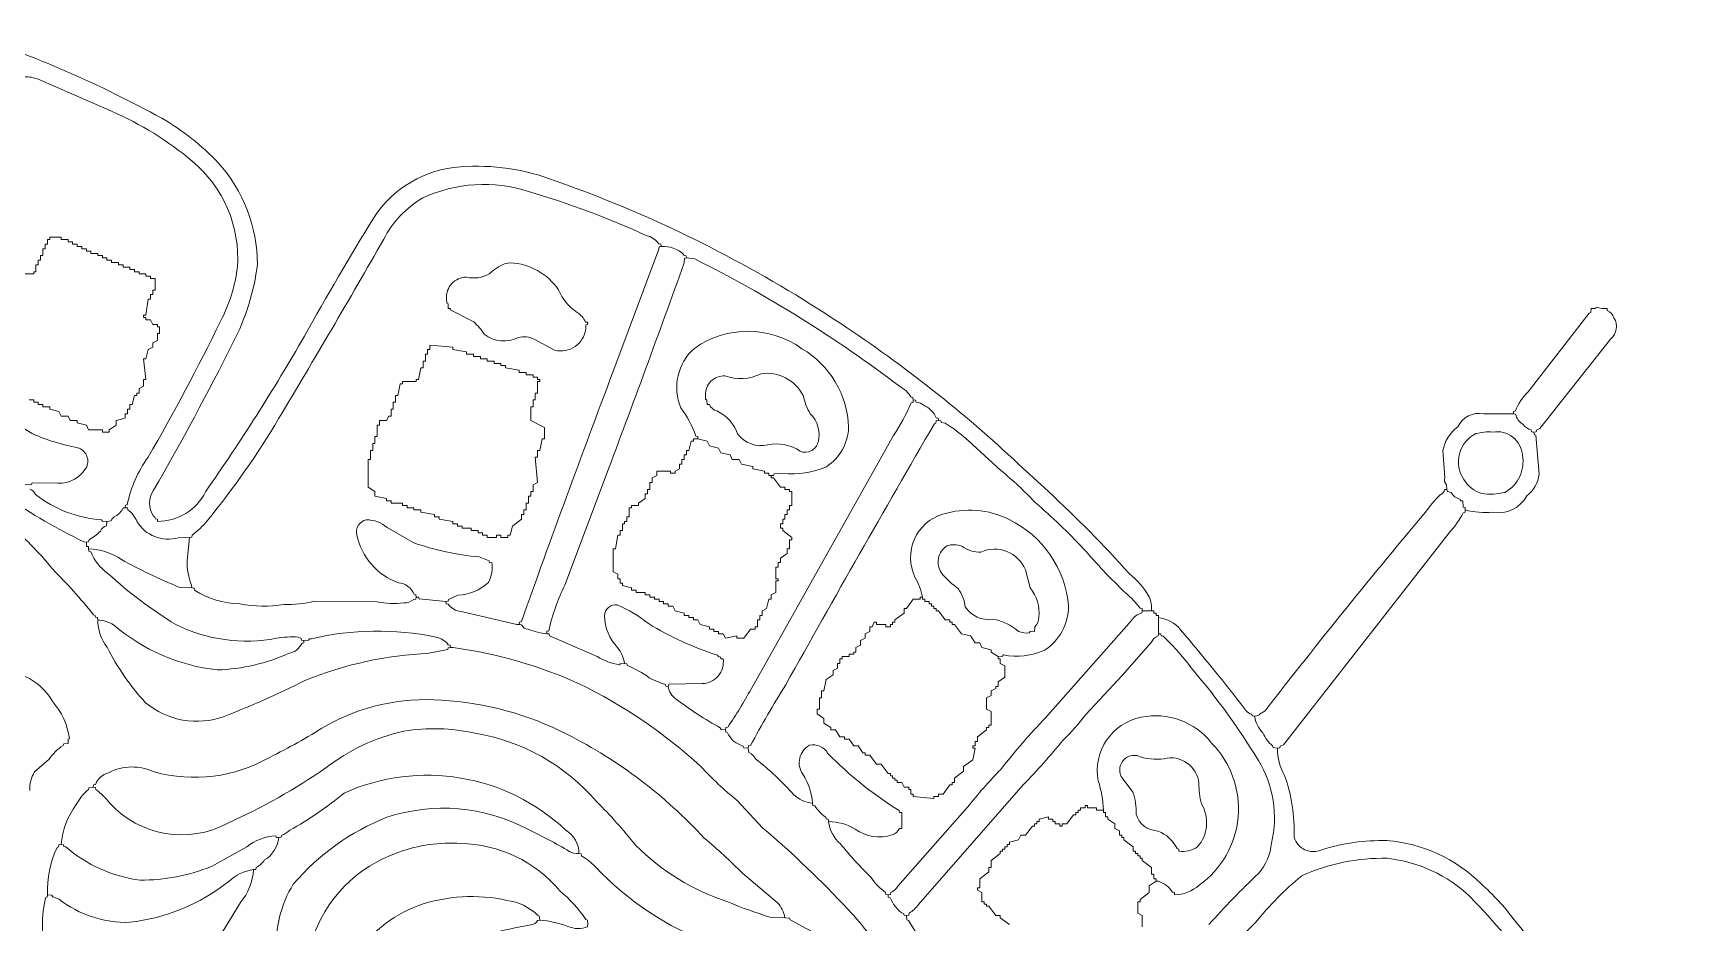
# Model space of a CAD drawing. Header units: millimetres. Extents: x 3818 to 296698, y 517 to 278183.
# Drawn here: x 112352 to 280946, y 178097 to 267945 of the extents above; entities that cross this region are included whole.
import ezdxf

# ---------------------------------------------------------------- set-up
doc = ezdxf.new("R2010")
doc.units = ezdxf.units.MM
for name, color, linetype, lineweight in [('01_MAIN_BUILDING_CLOSED', 7, 'CONTINUOUS', 13), ('02_PERIPHERAL_BUILDINGS', 7, 'CONTINUOUS', 13), ('03_POOLS_AND_WATER', 7, 'CONTINUOUS', 13), ('04_PATHS_ISLANDS_AND_BRIDGES', 7, 'CONTINUOUS', 13)]:
    doc.layers.add(name, color=color, linetype=linetype, lineweight=lineweight)

msp = doc.modelspace()

# ---------------------------------------------------------------- linework, layer by layer
at = {"layer": '01_MAIN_BUILDING_CLOSED', "linetype": 'CONTINUOUS'}
msp.add_lwpolyline([(111997, 191450, -0.1554061), (112472, 193317), (113946, 194619, -0.0986805), (115347, 195996), (115416, 196158), (115856, 196181), (115861, 196629), (115990, 196712, 0.1470855), (114308, 200419, 0.1593665), (111528, 202963, 0.1168201)], format="xyb", dxfattribs=at)
at = {"layer": '02_PERIPHERAL_BUILDINGS', "linetype": 'CONTINUOUS'}
for points in [[(186921, 223264), (186921, 223032), (187153, 223032), (187847, 222106), (188310, 222106), (188310, 221875), (188773, 221875), (188773, 221644), (189005, 221644), (189005, 220255), (188773, 220255), (188773, 219792), (188542, 219792), (188542, 219329), (188310, 219329), (188310, 218866), (188079, 218866), (188079, 218403), (187847, 218403), (187847, 217940), (188079, 217940), (188079, 217708), (189005, 217014), (189005, 216782), (188773, 216782), (188773, 215856), (188542, 215856), (188542, 215394), (187847, 214931), (187847, 214468), (187616, 214468), (187616, 214005), (187384, 214005), (187384, 212847), (187616, 212847), (187616, 212616), (187384, 212616), (187384, 211458), (186921, 211227), (186921, 210764), (186690, 210764), (186458, 209838), (185995, 209606), (185995, 209144), (185764, 209144), (185764, 208681), (185532, 208681), (185532, 207986), (185301, 207986), (185301, 207755), (184838, 207755), (184144, 206829), (183449, 206829), (183449, 207060), (182292, 206829), (182060, 207292), (181597, 207292), (181597, 207523), (181134, 207523), (181134, 207755), (180671, 207755), (180671, 207986), (179745, 208218), (179514, 208681), (179051, 208681), (179051, 208912), (178588, 208912), (178588, 209144), (178125, 209144), (178125, 209375), (177199, 209606), (176968, 210069), (176505, 210069), (176505, 210301), (176042, 210301), (176042, 210532), (175579, 210532), (175579, 210764), (175116, 210764), (175116, 210995), (174653, 210995), (174653, 211227), (174190, 211227), (174190, 211458), (173264, 211458), (173264, 211690), (172801, 211690), (172801, 211921), (171875, 212153), (171875, 212384), (171644, 212384), (171644, 212847), (171412, 212847), (171412, 213310), (170949, 213542), (170949, 215856), (171181, 215856), (171412, 217245), (171644, 217245), (171644, 217708), (171875, 217708), (171875, 218403), (172106, 218403), (172106, 218634), (172338, 218634), (172338, 219097), (172569, 219097), (172569, 220023), (172801, 220023), (172801, 220255), (173495, 220255), (173495, 220486), (174190, 220949), (174190, 221412), (174421, 221412), (174421, 221875), (174653, 221875), (174653, 222569), (174884, 222569), (174884, 223032), (175347, 223264), (175347, 223727), (176736, 223727), (176736, 223495), (177199, 223495), (177199, 223727), (177662, 223958), (177662, 224421), (177894, 224421), (177894, 224884), (178125, 224884), (178125, 225347), (178356, 225347), (178356, 225810), (178588, 225810), (178819, 226736), (179051, 226736), (179051, 226968), (179514, 226968), (180440, 226736), (180671, 226273), (181597, 226042), (181829, 225579), (182755, 225347), (182986, 224884), (183681, 224884), (183912, 224421), (185069, 224190), (185069, 223958), (186227, 223727), (186227, 223495), (186690, 223495), (186690, 223264)], [(209838, 204977), (209838, 204745), (210069, 204745), (210069, 204282), (210532, 204051), (210532, 202894), (209838, 202431), (209838, 201968), (209606, 201968), (209606, 201736), (209144, 201505), (209144, 201042), (208681, 200810), (208681, 199653), (209144, 199421), (209144, 198032), (208912, 198032), (208912, 197801), (208681, 197801), (208681, 197569), (207755, 196875), (207755, 196412), (207523, 196412), (207523, 195949), (207292, 195949), (207292, 195718), (207523, 195718), (207292, 194560), (206366, 193866), (206366, 193403), (205440, 192708), (205440, 192245), (205208, 192245), (205208, 192014), (204977, 192014), (204282, 191088), (203819, 191088), (203819, 190856), (203356, 190856), (203356, 190625), (201273, 190856), (201273, 191088), (201042, 191088), (201042, 191551), (200810, 191551), (200810, 191782), (200347, 191782), (200116, 192245), (199653, 192245), (199653, 192477), (199421, 192477), (199421, 192708), (199190, 192708), (199190, 192940), (198958, 192940), (198958, 193171), (198727, 193171), (198032, 194097), (197569, 194097), (196875, 195023), (196412, 195023), (196412, 195255), (196181, 195255), (195718, 195949), (195255, 195949), (194792, 196644), (194329, 196644), (194329, 196875), (193866, 196875), (193403, 197569), (192940, 197569), (192940, 197801), (192245, 198264), (192245, 198727), (191551, 199190), (191551, 199653), (191782, 199653), (191782, 200810), (192014, 200810), (192014, 201505), (192245, 201505), (192477, 202662), (193171, 203125), (193171, 203588), (193634, 203819), (193634, 204282), (193866, 204282), (193866, 204745), (194097, 204745), (194097, 204977), (194792, 204977), (194792, 205208), (195255, 205208), (195255, 205440), (195486, 205440), (195486, 205903), (195949, 206134), (195949, 206597), (196412, 206829), (196412, 207292), (196875, 207523), (196875, 207986), (197106, 207986), (197338, 208449), (197569, 208449), (197569, 208218), (198495, 208218), (198495, 207986), (198958, 207986), (198958, 208218), (199190, 208218), (199190, 208449), (199421, 208449), (199421, 208681), (200347, 209375), (200347, 209838), (200579, 209838), (201273, 210764), (201968, 210764), (201968, 210995), (202199, 210995), (202199, 210764), (202431, 210764), (202431, 210532), (202894, 210532), (202894, 210301), (203125, 210301), (203125, 210069), (203356, 210069), (203356, 209838), (203588, 209838), (203588, 209606), (203819, 209606), (204514, 208681), (204977, 208681), (204977, 208449), (205208, 208449), (205208, 208218), (205440, 208218), (206134, 207292), (207060, 207060), (207523, 206366), (207986, 206366), (208218, 205903), (209144, 205671), (209144, 205440)]]:
    msp.add_lwpolyline(points, close=True, dxfattribs=at)
msp.add_lwpolyline([(224421, 177662), (224421, 178819), (223958, 179051), (223958, 180208), (224190, 180208), (224190, 180440), (225116, 181134), (225116, 181829), (225810, 182292), (225810, 182523), (225579, 182523), (225579, 182986), (225347, 182986), (225347, 183681), (224421, 184375), (224421, 184606), (224190, 184606), (224190, 184838), (223958, 184838), (223958, 185069), (223727, 185069), (223727, 185301), (223495, 185301), (223495, 185764), (222569, 186458), (222569, 186690), (222338, 186690), (222338, 186921), (222106, 186921), (222106, 187384), (221644, 187616), (221644, 188079), (220949, 188542), (220949, 188773), (220718, 188773), (220718, 189236), (220486, 189236), (220486, 189468), (219792, 189468), (219792, 189699), (218866, 189699), (218866, 189931), (218634, 189931), (218634, 189699), (218171, 189699), (218171, 189468), (217940, 189468), (217940, 189236), (217708, 189236), (217708, 189005), (217477, 189005), (216782, 188079), (216319, 188079), (216319, 187847), (216088, 187847), (216088, 188079), (215625, 188079), (215625, 188310), (215394, 188310), (215394, 188542), (214931, 188542), (214931, 188773), (214005, 188542), (214005, 188310), (213773, 188310), (213773, 188079), (213542, 188079), (213542, 187847), (213310, 187847), (212616, 186921), (212153, 186921), (211921, 186458), (210995, 186227), (210995, 185995), (210764, 185995), (210764, 185764), (210532, 185764), (210532, 185532), (210301, 185532), (210301, 185301), (210069, 185301), (210069, 185069), (209144, 184375), (209144, 183681), (208912, 183681), (208912, 183218), (207986, 182523), (207986, 181597), (207755, 181597), (207755, 181366), (208218, 181134), (208218, 180208), (208449, 180208), (208449, 179977), (208681, 179977), (208681, 179745), (208912, 179745), (209606, 178819), (210069, 178819), (210069, 178588), (210995, 177894)], dxfattribs=at)
at = {"layer": '03_POOLS_AND_WATER', "linetype": 'CONTINUOUS'}
for points in [[(161458, 208218), (161483, 208456), (161668, 208506, -0.0045951), (170920, 233710), (175576, 246148), (175590, 246370), (175810, 246412, -0.1148855), (177021, 246231, -0.1611988), (178122, 245518), (178324, 245485), (178356, 245255), (178142, 245206), (178122, 244768, -0.0044551), (170226, 223293), (166052, 212189, 0.0563428), (164433, 207593), (164257, 207533), (164236, 207292, -0.0788701), (162372, 207739, -0.3144229), (161692, 208189)], [(179514, 226968), (179489, 227206), (179304, 227256, 0.0805102), (177786, 230101, -0.3209366), (179156, 236122, -0.3198293), (190022, 236087, -0.2551888), (194743, 228163, -0.2442608), (192505, 224161, -0.126403), (188094, 223483), (187228, 223456), (187164, 223284), (186921, 223264), (186690, 223264), (186690, 223495), (186227, 223495), (186227, 223727), (185069, 223958), (185069, 224190), (183912, 224421), (183681, 224884), (182986, 224884), (182755, 225347), (181829, 225579), (181597, 226042), (180671, 226273), (180440, 226736)], [(185887, 233555, -0.2070932), (182244, 233348, 0.4375006), (180272, 231400), (180288, 230979), (180424, 230886), (180440, 230440), (180668, 230437, 0.2160282), (181414, 229794, -0.2076625), (183513, 227495, 0.302057), (186591, 226373, -0.2076907), (189844, 225729, 0.4622024), (191652, 226635, 0.2699366), (190862, 229520, -0.0828471), (190148, 231352, 0.3210645)], [(202199, 210995, 0.0808992), (201442, 213016, -0.4609784), (204257, 219354, -0.1949203), (210961, 218831, -0.2655131), (216965, 210070, -0.2571067), (214522, 205617, -0.1521974), (210380, 205141), (210294, 205014), (209838, 204977), (209144, 205440), (209144, 205671), (208218, 205903), (207986, 206366), (207523, 206366), (207060, 207060), (206134, 207292), (205440, 208218), (205208, 208218), (205208, 208449), (204977, 208449), (204977, 208681), (204514, 208681), (203819, 209606), (203588, 209606), (203588, 209838), (203356, 209838), (203356, 210069), (203125, 210069), (203125, 210301), (202894, 210301), (202894, 210532), (202431, 210532), (202431, 210764), (202199, 210764)], [(204671, 216161, 0.4261352), (204139, 213399, 0.0599572), (205823, 211841, -0.1253347), (206524, 209996, 0.2967333), (209313, 208765, -0.1361494), (211915, 207521, 0.1404782), (212999, 207379), (213089, 207515), (213298, 207536), (213542, 207523), (213561, 207967, 0.2160567), (213955, 208960, 0.2104108), (213074, 211917), (212601, 213758, 0.4241999), (208119, 215542, -0.1670322), (206178, 216132, 0.1774479)]]:
    msp.add_lwpolyline(points, format="xyb", close=True, dxfattribs=at)
at = {"layer": '04_PATHS_ISLANDS_AND_BRIDGES', "linetype": 'CONTINUOUS'}
for points in [[(105642, 267911, -0.0470377), (125335, 259363, -0.0707334), (131035, 254878, -0.1837198), (134999, 244626, -0.0908129), (132523, 236690, -0.0148416), (124504, 221793, 0.3076387), (124488, 219163), (124632, 219077), (124690, 218903), (124884, 218866), (124884, 218634, 0.2868291), (129749, 221640, 0.0225871), (139742, 237341, -0.0108938), (146743, 249322, -0.2378923), (155508, 254445, -0.1157602), (165075, 253038, -0.0368128), (181564, 245916, -0.0274861), (193939, 238615, -0.042709), (211921, 224421), (214931, 221644, -0.0247487), (223090, 213368, -0.0933219), (225126, 211007, -0.1077048), (225347, 209606), (224421, 209606), (224390, 209838), (224190, 209873, 0.0558669), (222743, 211400, -0.0255206), (218461, 215914, 0.0239833), (213600, 220544, 0.029699), (210127, 223785), (206860, 226767, 0.0577327), (204489, 228546), (204114, 228616), (204059, 228797), (203819, 228819), (203793, 229056), (203604, 229103, 0.179547), (202357, 230365, 0.1666981), (201567, 230699), (201513, 230880), (201273, 230903), (201246, 231138), (201052, 231180, 0.1470818), (199884, 232292, 0.0463656), (179199, 245154), (178356, 245255), (178324, 245485), (178122, 245518, 0.1611988), (177021, 246231, 0.1148855), (175810, 246412), (175779, 246643), (175578, 246678, 0.170863), (174352, 247500, 0.0362127), (162384, 251968, 0.1886273), (151695, 251314, 0.1409979), (147758, 247150, -0.0054984), (137153, 229051, -0.037839), (129918, 218693, -0.0558503), (128392, 217245), (128356, 217045), (128125, 217014), (126983, 216990, -0.3457222), (122817, 218650, 0.1339867), (121910, 219791), (121875, 219992), (121644, 220023), (121666, 220264), (121845, 220320, -0.1063947), (123945, 225129, 0.0183568), (131266, 238872, 0.0926089), (132974, 244341, 0.2416997), (128414, 255035, 0.0730163), (120254, 260069), (112843, 263304, 0.1172882), (111458, 263542)], [(111984, 221902, -0.1910804), (112569, 221364, 0.1527782), (119242, 218806), (119333, 218674), (119792, 218634), (120227, 218697, -0.2333534), (120657, 219161, 0.1658391), (121412, 219992), (121644, 220023), (121666, 220264), (121845, 220320, -0.1063947), (123945, 225129, 0.0183568), (131266, 238872, 0.0926089), (132974, 244341, 0.2416997), (128414, 255035, 0.0730163), (120254, 260069), (112843, 263304, 0.1172882), (111458, 263542)], [(112234, 227511, 0.0589382), (116825, 226084, -0.4389456), (117747, 224146, -0.2806225), (114808, 222485), (112228, 222530)], [(109698, 221041, 0.0338176), (117462, 216567), (117708, 216551), (117940, 216582), (117977, 216781, 0.069604), (119144, 217660, -0.1909696), (119729, 218199), (119792, 218634), (119333, 218674), (119242, 218806, -0.1527782), (112569, 221364, 0.1910804), (111984, 221902)], [(109698, 221041, 0.0338176), (117462, 216567), (117708, 216551), (117708, 216088), (117940, 216088), (117940, 215856), (117965, 215619), (118151, 215570, 0.1425957), (119865, 213384, 0.047174), (126738, 208220, 0.1629162), (136928, 206822, -0.0661209), (139110, 206942), (139420, 206816), (139465, 206626), (139699, 206597), (139673, 206361), (139483, 206315, -0.2374119), (138209, 205309, -0.0972199), (130943, 203633, -0.1522355), (120461, 208193, 0.1252751), (118866, 208681), (118834, 208912), (118634, 208947), (118581, 209118), (118437, 209195, 0.0264166), (114294, 213831, 0.0448186), (109706, 218502, 0.028808)], [(198702, 174166, 0.0512828), (194692, 179415, 0.0299156), (186053, 187674), (183480, 190424, -0.032911), (179776, 193897, 0.0732507), (167509, 202231, 0.0713634), (154772, 205898), (154514, 205903), (154276, 205878), (154225, 205694), (152330, 205308, 0.0862928), (139800, 202561, -0.0267394), (131621, 198934, -0.2682284), (123696, 200317, -0.0692551), (119805, 205916, -0.1656067), (118866, 208681), (118834, 208912), (118634, 208947), (118581, 209118), (118437, 209195, 0.0264166), (114294, 213831, 0.0448186), (109706, 218502, 0.028808)], [(204442, 173427, -0.0462657), (200785, 178304), (200631, 178373), (200579, 178819), (200342, 178846), (200297, 179036), (200112, 179074, -0.1263831), (198942, 180619), (198753, 180666), (198727, 180903), (198495, 180934), (198460, 181134, -0.085025), (197007, 182655, -0.0295468), (193923, 186052, -0.1901145), (192708, 188310), (192677, 188542), (192477, 188577), (192424, 188747, -0.0882393), (191319, 189895), (191119, 189931), (191088, 190162, -0.1744047), (189187, 191039, 0.0434761), (185364, 194623, 0.1576955), (184669, 195282), (184606, 195718), (184160, 195769), (184090, 195923), (183777, 196055, -0.1962191), (182507, 197286), (182318, 197333), (182292, 197569), (181844, 197620), (181771, 197771, -0.037004), (177304, 200684, -0.2160774), (176505, 201968), (176267, 201993), (176218, 202179, -0.0601181), (174596, 202837, 0.060951), (172391, 204068), (172343, 204257), (172106, 204282), (171658, 204253), (171584, 204138, -0.0918106), (169329, 204977), (164510, 207068), (164469, 207262), (164236, 207292, -0.0788701), (162372, 207739, -0.3144229), (161692, 208189), (161458, 208218), (161204, 208226), (155585, 209520, -0.2101752), (154283, 210267), (154082, 210301), (154051, 210532), (151348, 210803), (151285, 210975), (151042, 210995), (151005, 210770), (150790, 210749, -0.1863197), (149779, 210407, -0.0839952), (147094, 210520), (140739, 210565, -0.0596206), (137684, 210233, -0.0825002), (133214, 210298, -0.1354837), (128630, 211697), (128590, 211892), (128356, 211921), (127046, 212003, -0.0275205), (121258, 214776, 0.1471472), (117940, 215856), (117965, 215619), (118151, 215570, 0.1425957), (119865, 213384, 0.047174), (126738, 208220, 0.1629162), (136928, 206822, -0.0661209), (139110, 206942), (139420, 206816), (139465, 206626), (139699, 206597), (140157, 206637), (140247, 206771), (140461, 206779, -0.1088181), (153013, 206948, -0.2013745), (154282, 206169), (154482, 206134), (154514, 205903), (154772, 205898, -0.0713634), (167509, 202231, -0.0732507), (179776, 193897, 0.032911), (183480, 190424), (186053, 187674, -0.0299156), (194692, 179415, -0.0512828), (198702, 174166, -0.1891652)], [(280903, 148958, 0.0608296), (261971, 178407, 0.0529061), (258650, 182029, 0.1782082), (249122, 186390, 0.08083), (242552, 185458, -0.4561996), (239757, 186747, 0.0936774), (238798, 192965, -0.1303796), (238079, 195718), (237644, 195781), (237590, 195950, -0.1166424), (236610, 197258, -0.1529524), (235764, 198958), (235527, 198984), (235481, 199173, -0.2341725), (234927, 199513, 0.0104976), (228294, 207692, 0.1935307), (226042, 208912), (226042, 207292), (226278, 207266), (226325, 207077), (226513, 207042, -0.0449347), (229545, 203620, -0.0400611), (236150, 194483, -0.1991424), (237473, 186138, -0.158704), (236153, 183060, 0.019165), (231134, 177894, -0.0122608)], [(231134, 177894, -0.019165), (236153, 183060, 0.158704), (237473, 186138, 0.1991424), (236150, 194483, 0.0400611), (229545, 203620, 0.0449347), (226513, 207042), (226325, 207077), (226278, 207266), (226042, 207292), (226010, 207060, 0.2031499), (225315, 206396), (222394, 203069), (218708, 199116, -0.0373513), (216419, 196544, -0.0227147), (212384, 192014), (201794, 179919, -0.0960436), (200846, 179051), (200810, 178851), (200579, 178819), (200631, 178373), (200785, 178304, 0.0462657), (204442, 173427, 0.2399862)], [(111528, 202963, -0.1593665), (114308, 200419, -0.1470855), (115990, 196712), (115861, 196629), (115856, 196181), (115416, 196158), (115347, 195996, 0.0986805), (113946, 194619), (112472, 193317, 0.1554061), (111997, 191450, -0.1220663)], [(113350, 176117, -0.076342), (113564, 180613), (113748, 180665), (113773, 180903, -0.1143971), (114742, 185694), (114901, 185758), (114932, 185963), (115162, 185995, -0.1435083), (116690, 190022, -0.0975331), (117913, 191550), (117968, 191719), (118403, 191782), (118429, 192019), (118618, 192066, -0.2246684), (119948, 193246, -0.2327059), (124572, 193322, 0.1991631), (136227, 194792, 0.0239152), (141860, 197955, -0.1479246), (153588, 200578, -0.1051441), (166319, 197106, -0.0905663), (180151, 186632, -0.026605), (184011, 183085), (187536, 180129, -0.1450958), (188310, 178588), (188758, 178538), (188830, 178387, -0.0332133), (197961, 172733)], [(210995, 177894), (210069, 178588), (210069, 178819), (209606, 178819), (208912, 179745), (208681, 179745), (208681, 179977), (208449, 179977), (208449, 180208), (208218, 180208), (208218, 181134), (207755, 181366), (207755, 181597), (207986, 181597), (207986, 182523), (208912, 183218), (208912, 183681), (209144, 183681), (209144, 184375), (210069, 185069), (210069, 185301), (210301, 185301), (210301, 185532), (210532, 185532), (210532, 185764), (210764, 185764), (210764, 185995), (210995, 185995), (210995, 186227), (211921, 186458), (212153, 186921), (212616, 186921), (213310, 187847), (213542, 187847), (213542, 188079), (213773, 188079), (213773, 188310), (214005, 188310), (214005, 188542), (214931, 188773), (214931, 188542), (215394, 188542), (215394, 188310), (215625, 188310), (215625, 188079), (216088, 188079), (216088, 187847), (216319, 187847), (216319, 188079), (216782, 188079), (217477, 189005), (217708, 189005), (217708, 189236), (217940, 189236), (217940, 189468), (218171, 189468), (218171, 189699), (218634, 189699), (218634, 189931), (218866, 189931), (218866, 189699), (219792, 189699), (219792, 189468), (220486, 189468, 0.0731501), (219967, 192421, -0.4128697), (224302, 198846, -0.2855214), (231423, 196238, -0.4611676), (230161, 181876, -0.182224), (227662, 180903), (227662, 181135), (227467, 181171, 0.171815), (226058, 182276), (225810, 182292), (225116, 181829), (225116, 181134), (224190, 180440), (224190, 180208), (223958, 180208), (223958, 179051), (224421, 178819), (224421, 177662)], [(180839, 175978, -0.1139359), (169153, 183737, 0.0634461), (167745, 184840), (167709, 185038), (167477, 185069, 0.2755887), (166148, 187444, 0.303093), (143765, 191189, -0.0458733), (138264, 187431, -0.1159301), (137426, 186915), (137386, 186719), (137153, 186690), (136911, 186709), (136851, 186877, 0.1449134), (133911, 185765), (130339, 183782, -0.1006419), (123130, 182393, -0.1475365), (115634, 185746), (115446, 185781), (115399, 185969), (115162, 185995, -0.1435083), (116690, 190022, -0.0975331), (117913, 191550), (117968, 191719), (118403, 191782), (118634, 191751), (118670, 191551, -0.0694349), (120050, 190189, 0.3437759), (131996, 188143, 0.0454275), (141915, 193734, -0.111207), (149791, 197432, -0.0972394), (156964, 197242, -0.1753213), (169271, 190336, -0.0265856), (173206, 185938, 0.1210171), (182523, 180209, 0.0288414), (186763, 178662), (188310, 178588), (188758, 178538), (188830, 178387, -0.0332133), (197961, 172733)], [(136921, 175116, -0.1535503), (138617, 181985, -0.1215355), (148068, 188737, -0.2050148), (162307, 187539, -0.0257234), (166530, 185289, 0.1628626), (167477, 185069, 0.2755887), (166148, 187444, 0.303093), (143765, 191189, -0.0458733), (138264, 187431, -0.1159301), (137426, 186915), (137386, 186719), (137153, 186690, -0.2375821), (135714, 184425, -0.1163405), (134873, 183680), (134838, 183480), (134606, 183449, -0.156194), (133291, 180135), (131546, 177277)], [(136921, 175116, -0.1535503), (138617, 181985, -0.1215355), (148068, 188737, -0.2050148), (162307, 187539, -0.0257234), (166530, 185289, 0.1628626), (167477, 185069), (167709, 185038), (167745, 184840, -0.0634461), (169153, 183737, 0.1139359), (180839, 175978, -0.0146767)], [(168403, 177894), (168351, 178340), (168196, 178409, 0.0713577), (165567, 181308, 0.2160346), (155539, 186094, 0.1042484), (149277, 185214, 0.2400813), (140470, 176201, 0.2770723)], [(225347, 167477, -0.0097756), (235822, 178067, -0.0484622), (240538, 182841, -0.111208), (249178, 184594, -0.1660038), (257554, 180702, -0.0316156), (264268, 172832, -0.1161947)], [(264268, 172832, 0.0316156), (257554, 180702, 0.1660038), (249178, 184594, 0.111208), (240538, 182841, 0.0484622), (235822, 178067, 0.0097756), (225347, 167477, -0.0706357)], [(166366, 177709, 0.0646997), (163542, 178356), (163308, 178328, -0.316106), (162626, 177880, 0.0469324)]]:
    msp.add_lwpolyline(points, format="xyb", dxfattribs=at)
for points in [[(175810, 246412), (175779, 246643), (175578, 246678, 0.170863), (174352, 247500, 0.0362127), (162384, 251968, 0.1886273), (151695, 251314, 0.1409979), (147758, 247150, -0.0054984), (137153, 229051, -0.037839), (129918, 218693, -0.0558503), (128392, 217245), (128356, 217045), (128125, 217014), (127898, 214699, 0.1027415), (128342, 212170), (128356, 211921), (128590, 211892), (128630, 211697, 0.1354837), (133214, 210298, 0.0825002), (137684, 210233, 0.0596206), (140739, 210565), (147094, 210520, 0.0839952), (149779, 210407, 0.1863197), (150790, 210749), (151005, 210770), (151042, 210995), (151016, 211232), (150827, 211279, 0.2712737), (149246, 212440, -0.2633063), (145056, 217265, -0.4453702), (145994, 218794, -0.174357), (148113, 218020), (150748, 216488, 0.0607703), (157410, 215049), (158404, 214654), (158447, 214465), (158681, 214468, -0.1520358), (158356, 212477, -0.1793126), (155254, 211182), (154320, 210761), (154283, 210563), (154051, 210532), (154082, 210301), (154283, 210267, 0.2101752), (155585, 209520), (161204, 208226), (161458, 208218), (161483, 208456), (161668, 208506, -0.0045951), (170920, 233710), (175576, 246148), (175590, 246370)], [(159968, 244662, 0.0874868), (158431, 243653, -0.19706), (156137, 243315, 0.4444239), (154113, 241124), (154130, 240702), (154266, 240608), (154282, 240162), (154511, 240159), (154551, 239968), (156852, 238797, -0.0719766), (157913, 237542, 0.2886818), (161378, 237222, -0.1705194), (162977, 237051), (165073, 235918, 0.4399802), (168172, 238054), (168186, 238481), (168363, 238542), (168403, 238773), (168163, 238782, 0.1320102), (167302, 239755, -0.1425123), (165419, 242039, 0.2352002), (160553, 244759)], [(164236, 207292), (164257, 207533), (164433, 207593, -0.0563428), (166052, 212189), (170226, 223293, 0.0044551), (178122, 244768), (178142, 245206), (178356, 245255), (179199, 245154, -0.0463656), (199884, 232292, -0.1470818), (201052, 231180), (201246, 231138), (201273, 230903), (201248, 230665), (201062, 230616, -0.0483078), (199289, 227331), (184882, 201692, -0.0226843), (182521, 197838), (182323, 197801), (182292, 197569), (181844, 197620), (181771, 197771, -0.037004), (177304, 200684, -0.2160774), (176505, 201968), (176556, 202179), (179932, 202244, 0.4500517), (182060, 204745), (181827, 204744), (181786, 204934), (181603, 204983), (181501, 205113, -0.0586926), (174514, 208310, 0.072762), (171356, 210191, 0.4533337), (170080, 209098, 0.1880476), (171395, 205886, -0.1147675), (172106, 204282), (171658, 204253), (171584, 204138, -0.0918106), (169329, 204977), (164510, 207068), (164469, 207262)], [(261921, 229514), (261946, 229751), (262133, 229801, -0.1094532), (263408, 231731), (269586, 239672), (269759, 239730), (269792, 240162), (270227, 240155), (270295, 240268, 0.1023477), (271412, 240162), (271413, 239931, -0.2127017), (272086, 239220, -0.3793525), (271740, 237056), (264592, 228018), (264282, 227883), (264240, 227690), (264005, 227662), (263768, 227688), (263721, 227877, -0.1779596), (262910, 228419, -0.2033238), (262144, 229474)], [(179514, 226968), (179489, 227206), (179304, 227256, 0.0805102), (177786, 230101, -0.3209366), (179156, 236122, -0.3198293), (190022, 236087, -0.2551888), (194743, 228163, -0.2442608), (192505, 224161, -0.126403), (188094, 223483), (187228, 223456), (187164, 223284), (186921, 223264), (186921, 223032), (187153, 223032), (187847, 222106), (188310, 222106), (188310, 221875), (188773, 221875), (188773, 221644), (189005, 221644), (189005, 220255), (188773, 220255), (188773, 219792), (188542, 219792), (188542, 219329), (188310, 219329), (188310, 218866), (188079, 218866), (188079, 218403), (187847, 218403), (187847, 217940), (188079, 217940), (188079, 217708), (189005, 217014), (189005, 216782), (188773, 216782), (188773, 215856), (188542, 215856), (188542, 215394), (187847, 214931), (187847, 214468), (187616, 214468), (187616, 214005), (187384, 214005), (187384, 212847), (187616, 212847), (187616, 212616), (187384, 212616), (187384, 211458), (186921, 211227), (186921, 210764), (186690, 210764), (186458, 209838), (185995, 209606), (185995, 209144), (185764, 209144), (185764, 208681), (185532, 208681), (185532, 207986), (185301, 207986), (185301, 207755), (184838, 207755), (184144, 206829), (183449, 206829), (183449, 207060), (182292, 206829), (182060, 207292), (181597, 207292), (181597, 207523), (181134, 207523), (181134, 207755), (180671, 207755), (180671, 207986), (179745, 208218), (179514, 208681), (179051, 208681), (179051, 208912), (178588, 208912), (178588, 209144), (178125, 209144), (178125, 209375), (177199, 209606), (176968, 210069), (176505, 210069), (176505, 210301), (176042, 210301), (176042, 210532), (175579, 210532), (175579, 210764), (175116, 210764), (175116, 210995), (174653, 210995), (174653, 211227), (174190, 211227), (174190, 211458), (173264, 211458), (173264, 211690), (172801, 211690), (172801, 211921), (171875, 212153), (171875, 212384), (171644, 212384), (171644, 212847), (171412, 212847), (171412, 213310), (170949, 213542), (170949, 215856), (171181, 215856), (171412, 217245), (171644, 217245), (171644, 217708), (171875, 217708), (171875, 218403), (172106, 218403), (172106, 218634), (172338, 218634), (172338, 219097), (172569, 219097), (172569, 220023), (172801, 220023), (172801, 220255), (173495, 220255), (173495, 220486), (174190, 220949), (174190, 221412), (174421, 221412), (174421, 221875), (174653, 221875), (174653, 222569), (174884, 222569), (174884, 223032), (175347, 223264), (175347, 223727), (176736, 223727), (176736, 223495), (177199, 223495), (177199, 223727), (177662, 223958), (177662, 224421), (177894, 224421), (177894, 224884), (178125, 224884), (178125, 225347), (178356, 225347), (178356, 225810), (178588, 225810), (178819, 226736), (179051, 226736), (179051, 226968)], [(106597, 225347, 0.095368), (105851, 227148, -0.2166189), (105177, 229789, -0.4612145), (107591, 230276), (112234, 227511, 0.0589382), (116825, 226084, -0.4389456), (117747, 224146, -0.2806225), (114808, 222485), (112228, 222530), (112164, 222358), (111921, 222338), (111473, 222388), (111399, 222537, -0.0767215), (107527, 224656, -0.2166929), (106829, 225316)], [(201273, 230903), (201248, 230665), (201062, 230616, -0.0483078), (199289, 227331), (184882, 201692, -0.0226843), (182521, 197838), (182323, 197801), (182292, 197569), (182318, 197333), (182507, 197286, 0.1962191), (183777, 196055), (184090, 195923), (184160, 195769), (184606, 195718), (184636, 195951), (184831, 195991, -0.0161313), (188387, 202122, -0.0042021), (203412, 228505), (203565, 228576), (203592, 228785), (203819, 228819), (203793, 229056), (203604, 229103, 0.179547), (202357, 230365, 0.1666981), (201567, 230699), (201513, 230880)], [(264005, 227662), (264024, 227419), (264197, 227356), (264518, 223412, -0.2017924), (263279, 221212, -0.3225293), (259838, 219560, -0.0829924), (257060, 219792), (257037, 220031), (256855, 220085), (256829, 220718), (256592, 220713), (256540, 220892, -0.2229135), (255624, 221569), (255247, 221651), (255208, 221875), (255169, 222334, -0.3050787), (255001, 223060), (254788, 225792, -0.1809118), (256292, 228199, -0.3302589), (258913, 229513), (261921, 229514), (262144, 229474, 0.2033238), (262910, 228419, 0.1779596), (263721, 227877), (263768, 227688)], [(184606, 195718), (184636, 195951), (184831, 195991, -0.0161313), (188387, 202122, -0.0042021), (203412, 228505), (203565, 228576), (203592, 228785), (203819, 228819), (204059, 228797), (204114, 228616), (204489, 228546, -0.0577327), (206860, 226767), (210127, 223785, -0.029699), (213600, 220544, -0.0239833), (218461, 215914, 0.0255206), (222743, 211400, -0.0558669), (224190, 209873), (224390, 209838), (224421, 209606), (224382, 209383, 0.201064), (223323, 208621), (214641, 198785, 0.0250184), (210119, 193585, 0.0263732), (206770, 189757), (199711, 181771, -0.1355062), (198994, 181134), (198958, 180934), (198727, 180903), (198495, 180934), (198460, 181134, -0.085025), (197007, 182655, -0.0295468), (193923, 186052, -0.1901145), (192708, 188310, -0.1337695), (195409, 187538, 0.240921), (199133, 186978, 0.235542), (199884, 187616), (200116, 187616), (200116, 189236), (199882, 189234), (199842, 189425, -0.0612056), (192650, 195197, 0.3261617), (190776, 196017, 0.4399668), (190100, 193109, -0.1313109), (191088, 190162, -0.1744047), (189187, 191039, 0.0434761), (185364, 194623, 0.1576955), (184669, 195282)], [(258143, 227505, 0.4578297), (256912, 222884, 0.184975), (258720, 221451, 0.0909768), (261070, 221569, 0.3260477), (262832, 225332, 0.443218), (259837, 227661, 0.0870791)], [(257060, 219792), (257034, 219555), (256845, 219508, -0.0718813), (255439, 217477), (238686, 196053), (238361, 195934), (238315, 195744), (238079, 195718), (237644, 195781), (237590, 195950, -0.1166424), (236610, 197258, -0.1529524), (235764, 198958), (236210, 199010), (236279, 199165), (236830, 199513, -0.0094092), (253388, 219992, -0.0841973), (254941, 221644), (254977, 221844), (255208, 221875), (255247, 221651), (255624, 221569, 0.2229135), (256540, 220892), (256592, 220713), (256829, 220718), (256855, 220085), (257037, 220031)], [(121644, 220023), (121412, 219992, -0.1658391), (120657, 219161, 0.2333534), (120227, 218697), (119792, 218634), (119729, 218199, 0.1909696), (119144, 217660, -0.069604), (117977, 216781), (117940, 216582), (117708, 216551), (117708, 216088), (117940, 216088), (117940, 215856, -0.1471472), (121258, 214776, 0.0275205), (127046, 212003), (128356, 211921), (128342, 212170, -0.1027415), (127898, 214699), (128125, 217014), (126983, 216990, -0.3457222), (122817, 218650, 0.1339867), (121910, 219791), (121875, 219992)], [(202199, 210995, 0.0808992), (201442, 213016, -0.4609784), (204257, 219354, -0.1949203), (210961, 218831, -0.2655131), (216965, 210070, -0.2571067), (214522, 205617, -0.1521974), (210380, 205141), (210294, 205014), (209838, 204977), (209838, 204745), (210069, 204745), (210069, 204282), (210532, 204051), (210532, 202894), (209838, 202431), (209838, 201968), (209606, 201968), (209606, 201736), (209144, 201505), (209144, 201042), (208681, 200810), (208681, 199653), (209144, 199421), (209144, 198032), (208912, 198032), (208912, 197801), (208681, 197801), (208681, 197569), (207755, 196875), (207755, 196412), (207523, 196412), (207523, 195949), (207292, 195949), (207292, 195718), (207523, 195718), (207292, 194560), (206366, 193866), (206366, 193403), (205440, 192708), (205440, 192245), (205208, 192245), (205208, 192014), (204977, 192014), (204282, 191088), (203819, 191088), (203819, 190856), (203356, 190856), (203356, 190625), (201273, 190856), (201273, 191088), (201042, 191088), (201042, 191551), (200810, 191551), (200810, 191782), (200347, 191782), (200116, 192245), (199653, 192245), (199653, 192477), (199421, 192477), (199421, 192708), (199190, 192708), (199190, 192940), (198958, 192940), (198958, 193171), (198727, 193171), (198032, 194097), (197569, 194097), (196875, 195023), (196412, 195023), (196412, 195255), (196181, 195255), (195718, 195949), (195255, 195949), (194792, 196644), (194329, 196644), (194329, 196875), (193866, 196875), (193403, 197569), (192940, 197569), (192940, 197801), (192245, 198264), (192245, 198727), (191551, 199190), (191551, 199653), (191782, 199653), (191782, 200810), (192014, 200810), (192014, 201505), (192245, 201505), (192477, 202662), (193171, 203125), (193171, 203588), (193634, 203819), (193634, 204282), (193866, 204282), (193866, 204745), (194097, 204745), (194097, 204977), (194792, 204977), (194792, 205208), (195255, 205208), (195255, 205440), (195486, 205440), (195486, 205903), (195949, 206134), (195949, 206597), (196412, 206829), (196412, 207292), (196875, 207523), (196875, 207986), (197106, 207986), (197338, 208449), (197569, 208449), (197569, 208218), (198495, 208218), (198495, 207986), (198958, 207986), (198958, 208218), (199190, 208218), (199190, 208449), (199421, 208449), (199421, 208681), (200347, 209375), (200347, 209838), (200579, 209838), (201273, 210764), (201968, 210764), (201968, 210995)], [(151042, 210995), (151016, 211232), (150827, 211279, 0.2712737), (149246, 212440, -0.2633063), (145056, 217265, -0.4453702), (145994, 218794, -0.174357), (148113, 218020), (150748, 216488, 0.0607703), (157410, 215049), (158404, 214654), (158447, 214465), (158681, 214468, -0.1520358), (158356, 212477, -0.1793126), (155254, 211182), (154320, 210761), (154283, 210563), (154051, 210532), (151348, 210803), (151285, 210975)], [(172106, 204282, 0.1147675), (171395, 205886, -0.1880476), (170080, 209098, -0.4533337), (171356, 210191, -0.072762), (174514, 208310, 0.0586926), (181501, 205113), (181603, 204983), (181786, 204934), (181827, 204744), (182060, 204745, -0.4500517), (179932, 202244), (176556, 202179), (176505, 201968), (176267, 201993), (176218, 202179, -0.0601181), (174596, 202837, 0.060951), (172391, 204068), (172343, 204257)], [(224421, 209606), (224382, 209383, 0.201064), (223323, 208621), (214641, 198785, 0.0250184), (210119, 193585, 0.0263732), (206770, 189757), (199711, 181771, -0.1355062), (198994, 181134), (198958, 180934), (198727, 180903), (198753, 180666), (198942, 180619, 0.1263831), (200112, 179074), (200297, 179036), (200342, 178846), (200579, 178819), (200810, 178851), (200846, 179051, 0.0960436), (201794, 179919), (212384, 192014, 0.0227147), (216419, 196544, 0.0373513), (218708, 199116), (222394, 203069), (225315, 206396, -0.2031499), (226010, 207060), (226042, 207292), (226042, 208912), (226042, 209144), (225810, 209144), (225810, 209375), (225579, 209375), (225579, 209606), (225347, 209606)], [(118866, 208681, 0.1656067), (119805, 205916, 0.0692551), (123696, 200317, 0.2682284), (131621, 198934, 0.0267394), (139800, 202561, -0.0862928), (152330, 205308), (154225, 205694), (154276, 205878), (154514, 205903), (154482, 206134), (154282, 206169, 0.2013745), (153013, 206948, 0.1088181), (140461, 206779), (140247, 206771), (140157, 206637), (139699, 206597), (139673, 206361), (139483, 206315, -0.2374119), (138209, 205309, -0.0972199), (130943, 203633, -0.1522355), (120461, 208193, 0.1252751)], [(118403, 191782), (118429, 192019), (118618, 192066, -0.2246684), (119948, 193246, -0.2327059), (124572, 193322, 0.1991631), (136227, 194792, 0.0239152), (141860, 197955, -0.1479246), (153588, 200578, -0.1051441), (166319, 197106, -0.0905663), (180151, 186632, -0.026605), (184011, 183085), (187536, 180129, -0.1450958), (188310, 178588), (186763, 178662, -0.0288414), (182523, 180209, -0.1210171), (173206, 185938, 0.0265856), (169271, 190336, 0.1753213), (156964, 197242, 0.0972394), (149791, 197432, 0.111207), (141915, 193734, -0.0454275), (131996, 188143, -0.3437759), (120050, 190189, 0.0694349), (118670, 191551), (118634, 191751)], [(220486, 189468, 0.0731501), (219967, 192421, -0.4128697), (224302, 198846, -0.2855214), (231423, 196238, -0.4611676), (230161, 181876, -0.182224), (227662, 180903), (227662, 181135), (227467, 181171, 0.171815), (226058, 182276), (225810, 182292), (225810, 182523), (225579, 182523), (225579, 182986), (225347, 182986), (225347, 183681), (224421, 184375), (224421, 184606), (224190, 184606), (224190, 184838), (223958, 184838), (223958, 185069), (223727, 185069), (223727, 185301), (223495, 185301), (223495, 185764), (222569, 186458), (222569, 186690), (222338, 186690), (222338, 186921), (222106, 186921), (222106, 187384), (221644, 187616), (221644, 188079), (220949, 188542), (220949, 188773), (220718, 188773), (220718, 189236), (220486, 189236)], [(191088, 190162, 0.1313109), (190100, 193109, -0.4399668), (190776, 196017, -0.3261617), (192650, 195197, 0.0612056), (199842, 189425), (199882, 189234), (200116, 189236), (200116, 187616), (199884, 187616, -0.235542), (199133, 186978, -0.240921), (195409, 187538, 0.1337695), (192708, 188310), (192677, 188542), (192477, 188577), (192424, 188747, -0.0882393), (191319, 189895), (191119, 189931)], [(222958, 194865, 0.443474), (222369, 192739), (223465, 191289, -0.0959067), (223784, 189062, 0.3247177), (226009, 187352, -0.1892122), (227935, 185574), (228126, 185534), (228125, 185301, 0.1731331), (229992, 185748, 0.3294044), (230389, 190111, -0.0602255), (230134, 192171, 0.4628149), (226637, 194659, -0.1279425), (223916, 194968, 0.1201319)], [(137153, 186690), (136911, 186709), (136851, 186877, 0.1449134), (133911, 185765), (130339, 183782, -0.1006419), (123130, 182393, -0.1475365), (115634, 185746), (115446, 185781), (115399, 185969), (115162, 185995), (114932, 185963), (114901, 185758), (114742, 185694, 0.1143971), (113773, 180903), (114226, 180857), (114305, 180713), (114960, 180468, 0.1762175), (122101, 178131, 0.1401705), (132094, 182257, -0.1624019), (134606, 183449), (134838, 183480), (134873, 183680, 0.1163405), (135714, 184425, 0.2375821)], [(168403, 177894), (168351, 178340), (168196, 178409, 0.0713577), (165567, 181308, 0.2160346), (155539, 186094, 0.1042484), (149277, 185214, 0.2400813), (140470, 176201, 0.2770723), (141961, 172775), (142014, 172605), (142214, 172569), (142245, 172338), (142477, 172338), (142708, 172369), (142744, 172569), (142914, 172623), (144718, 174495, -0.161153), (151210, 179808, -0.1387429), (160208, 180347, -0.160995), (163309, 178846), (163479, 178792), (163542, 178356, -0.0646997), (166366, 177709, 0.1853377), (168365, 177668)], [(134606, 183449, 0.1624019), (132094, 182257, -0.1401705), (122101, 178131, -0.1762175), (114960, 180468), (114305, 180713), (114226, 180857), (113773, 180903), (113748, 180665), (113564, 180613, 0.076342), (113350, 176117), (113522, 176053), (113542, 175810), (113790, 175795, 0.0462508), (118578, 174365, 0.1458206), (128952, 176141, -0.1070768), (131134, 176968), (131363, 177002), (131390, 177210), (131546, 177277), (133291, 180135, 0.156194)], [(163542, 178356), (163479, 178792), (163309, 178846, 0.160995), (160208, 180347, 0.1387429), (151210, 179808, 0.161153), (144718, 174495), (142914, 172623), (142744, 172569), (142708, 172369), (142477, 172338), (142536, 171899, -0.1725857), (143143, 171152, 0.1060036), (145212, 169785), (145253, 169590), (145486, 169560), (145708, 169602), (145723, 169821, -0.1187597), (149653, 173958, -0.1931259), (153768, 175559), (153819, 175347), (154057, 175372), (154108, 175557, -0.0469324), (162626, 177880, 0.316106), (163308, 178328)]]:
    msp.add_lwpolyline(points, format="xyb", close=True, dxfattribs=at)
msp.add_lwpolyline([(111921, 230903), (112384, 230903), (112384, 230671), (112847, 230671), (112847, 230440), (113310, 230440), (113310, 230208), (114005, 230208), (114005, 229977), (114931, 229745), (115162, 229282), (115856, 229282), (116088, 228819), (116782, 228819), (116782, 228588), (117708, 228356), (117940, 227894), (119329, 227894), (119329, 227662), (120023, 227662), (120023, 227894), (120718, 228356), (120718, 228819), (121644, 229051), (121644, 229514), (121875, 229514), (121875, 229977), (122106, 229977), (122106, 230440), (122338, 230440), (122569, 231366), (122801, 231366), (122801, 231597), (123032, 231597), (123032, 232060), (123495, 232292), (123495, 232986), (123727, 232986), (123495, 235069), (123727, 235069), (123958, 235995), (124421, 236227), (124421, 236690), (124884, 236921), (124884, 237616), (125116, 237616), (125116, 238310), (124884, 238310), (124884, 238542), (124421, 238542), (124190, 239005), (123727, 239005), (123727, 239236), (123495, 239236), (123495, 239468), (123727, 239468), (123958, 241088), (124190, 241088), (124190, 241551), (124421, 241551), (124421, 242014), (124653, 242014), (124653, 243171), (124190, 243171), (124190, 243403), (123727, 243403), (123727, 243634), (123032, 243634), (123032, 243866), (122569, 243866), (122569, 244097), (122106, 244097), (122106, 244329), (121412, 244329), (121412, 244560), (120949, 244560), (120949, 244792), (120255, 244792), (120255, 245023), (119792, 245023), (119792, 245255), (119329, 245255), (119329, 245486), (118866, 245486), (118866, 245718), (118171, 245718), (118171, 245949), (117708, 245949), (117708, 246181), (117245, 246181), (117245, 246412), (116782, 246412), (116782, 246644), (116319, 246644), (116319, 246875), (115856, 246875), (115856, 247106), (115162, 247106), (115162, 247338), (114005, 247338), (114005, 247106), (113773, 247106), (113773, 246644), (113542, 246644), (113542, 246181), (113310, 246181), (113310, 245486), (113079, 245486), (113079, 245023), (112847, 245023), (112847, 244560), (112616, 244560), (112616, 243866), (112384, 243866), (112384, 243634), (110532, 243634)], dxfattribs=at)
msp.add_lwpolyline([(152431, 236458), (152431, 235995), (152199, 235995), (152199, 235532), (151968, 235532), (151968, 234838), (151736, 234838), (151736, 234144), (151505, 234144), (151273, 232986), (151042, 232986), (151042, 232755), (149653, 232755), (149653, 232523), (149421, 232523), (149190, 231366), (148958, 231366), (148958, 230671), (148727, 230671), (148727, 229977), (148495, 229977), (148495, 229282), (148264, 229282), (148032, 228819), (147338, 228819), (147338, 228356), (147106, 228356), (147106, 227199), (146875, 227199), (146875, 226505), (146644, 226505), (146644, 225810), (146412, 225810), (146412, 224884), (146181, 224884), (146181, 222106), (146875, 221644), (146875, 221181), (148032, 220949), (148032, 220718), (148495, 220718), (148495, 220486), (149653, 220486), (149653, 220255), (150116, 220255), (150116, 220023), (150810, 220023), (150810, 219792), (151505, 219792), (151505, 219560), (152894, 219329), (152894, 219097), (153356, 219097), (153356, 218866), (154745, 218634), (154745, 218403), (155208, 218403), (155208, 218171), (155671, 218171), (155671, 217940), (156597, 217940), (156597, 217708), (157292, 217708), (157292, 217477), (157755, 217477), (157755, 217245), (158218, 217245), (158218, 217014), (159144, 217014), (159144, 217245), (159606, 217245), (159606, 217014), (160301, 217014), (160301, 217245), (160532, 217245), (160764, 218171), (161690, 218866), (161690, 219329), (161921, 219329), (161921, 219792), (162153, 219792), (162153, 220486), (162384, 220486), (162384, 221181), (162616, 221181), (162616, 221644), (162847, 221644), (162847, 222338), (163310, 222569), (163079, 225116), (163310, 225116), (163310, 225810), (163542, 225810), (163773, 226968), (164005, 226968), (164005, 228125), (162616, 228819), (162616, 230208), (162847, 230208), (162847, 230903), (163079, 230903), (163079, 231597), (163310, 231597), (163310, 232755), (163542, 232755), (163542, 232986), (163310, 232986), (163310, 233218), (162847, 233218), (162847, 233449), (162153, 233449), (162153, 233681), (161458, 233681), (161458, 233912), (160069, 234144), (160069, 234375), (159606, 234375), (159606, 234606), (158912, 234606), (158912, 234838), (158218, 234838), (158218, 235069), (157523, 235069), (157523, 235301), (156829, 235301), (156829, 235532), (156134, 235532), (156134, 235764), (154745, 235995), (154745, 236227)], close=True, dxfattribs=at)

doc.saveas('drawing.dxf')
